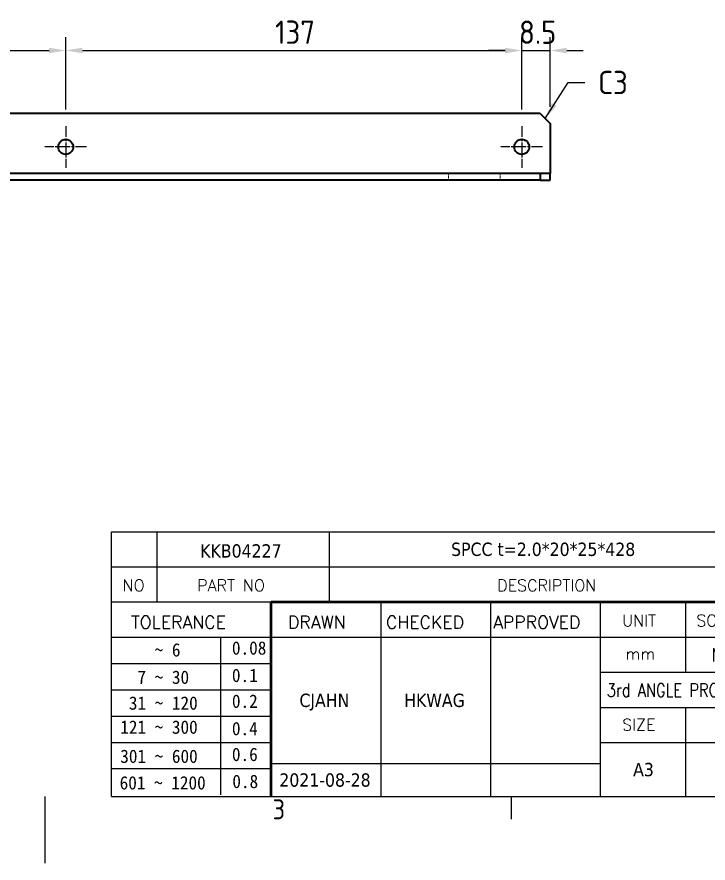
# Model space of a CAD drawing. Header units: millimetres. Extents: x 0 to 840, y 0 to 594.
# Drawn here: x 411.6 to 619.2, y 0 to 254.2 of the extents above; entities that cross this region are included whole.
import ezdxf
from ezdxf.enums import TextEntityAlignment as Align

# ---------------------------------------------------------------- set-up
doc = ezdxf.new("R2010")
doc.units = ezdxf.units.MM
doc.header["$LTSCALE"] = 2
doc.linetypes.add('CHAIN', pattern=[0.35429999999999995, 0.2362, -0.0295, 0.0591, -0.0295])
doc.linetypes.add('DASHED', pattern=[0.2067, 0.1654, -0.0413])
doc.layers.get('0').update_dxf_attribs({"color": 3, "lineweight": 25})
for name, color, linetype, lineweight in [('가려진 것(ISO)', 2, 'DASHED', 18), ('가시적인 것(ISO)', 3, 'Continuous', 40), ('경계(ISO)', 7, 'Continuous', 25), ('기호(ISO)', 5, 'Continuous', 25), ('제목(ISO)', 5, 'Continuous', 50), ('중심 표식(ISO)', 1, 'Continuous', 25), ('치수(ISO)', 2, 'Continuous', 25), ('해치(ISO)', 7, 'Continuous', 18)]:
    doc.layers.add(name, color=color, linetype=linetype, lineweight=lineweight)
doc.styles.add('HAN_291', font='')
doc.styles.add('HAN_370', font='', dxfattribs={"width": 2})
doc.styles.add('RC_284', font='ROMANC.shx')
doc.styles.add('RC_287', font='ROMANC.shx')
doc.styles.add('RC_292', font='ROMANC.shx')
doc.styles.add('ROMANT_294', font='romant.shx')
doc.styles.add('문자 텍스트_PSTEK_POSCO', font='isocp.shx')
doc.styles.add('치수 텍스트_PSTEK_POSCO', font='isocp.shx')
doc.styles.add('텍스트 스타일198', font='tahoma.ttf')
doc.styles.add('텍스트 스타일333', font='ROMANC.shx', dxfattribs={"width": 0.800000011920929})
doc.styles.get('HAN_291').set_extended_font_data('GulimChe')
doc.styles.get('HAN_370').set_extended_font_data('GulimChe')
doc.dimstyles.new('치수_PSTEK_POSCO', dxfattribs={"dimscale": 2, "dimtxt": 3.5, "dimasz": 2.5, "dimexe": 2, "dimexo": 2.5, "dimgap": 1, "dimtad": 1, "dimrnd": 1e-08, "dimdsep": 46, "dimtxsty": '치수 텍스트_PSTEK_POSCO', "dimcen": 0.09, "dimdle": 10, "dimclrd": 7, "dimclre": 7, "dimclrt": 2, "dimadec": 1, "dimazin": 2, "dimtfac": 1, "dimtmove": 0, "dimatfit": 3, "dimfxl": 0, "dimtolj": 1, "dimlwd": -1, "dimlwe": -1, "dimarcsym": 0})
doc.dimstyles.new('치수_PSTEK_POSCO$7', dxfattribs={"dimscale": 2, "dimtxt": 3.5, "dimasz": 2.5, "dimexe": 2, "dimexo": 2.5, "dimgap": 1, "dimtad": 1, "dimrnd": 1e-08, "dimdsep": 46, "dimtxsty": '치수 텍스트_PSTEK_POSCO', "dimcen": 0.09, "dimdle": 10, "dimclrd": 7, "dimclre": 7, "dimclrt": 2, "dimadec": 1, "dimazin": 2, "dimtfac": 1, "dimtmove": 0, "dimatfit": 3, "dimfxl": 0, "dimtolj": 1, "dimlwd": -1, "dimlwe": -1, "dimarcsym": 0})

# ---------------------------------------------------------------- blocks, each defined once
blk = doc.blocks.new('경계 Default Border')
at = {"layer": '경계(ISO)'}
blk.add_line((280, 10), (280, 6.599999666213989), dxfattribs=at)
at = {"layer": '경계(ISO)', "flags": 128}
blk.add_lwpolyline([(210, 0), (210, 10)], dxfattribs=at)
at = {"layer": '경계(ISO)', "color": 2, "insert": (244.1685395229535, 6.57139439638704), "char_height": 3.00000011920929, "attachment_point": 7, "style": '문자 텍스트_PSTEK_POSCO'}
blk.add_mtext('3', dxfattribs=at)
blk = doc.blocks.new('제목 블록 PSTEK')
for color, points in [(252, [(317.2195697678507, 17.0593801673321), (322.0326348870767, 21.62682475217465), (322.2781991042243, 21.94392121864296), (317.0471853425802, 16.97985676345368), (318.7512090904202, 16.1899260703855), (316.0018030350395, 12.71868385740789), (316.3356552234328, 13.00206718743325), (318.9235935156908, 16.2694494742633)]), (5, [(321.6183518841322, 17.4193704504104), (319.5281351041078, 18.24969419629727), (322.4505835294948, 22.02344462252142), (317.2195697678507, 17.0593801673321), (318.9235935156908, 16.2694494742633), (316.1741874603099, 12.79820726128571)]), (1, [(324.4839107253602, 19.60711530335299), (325.2419748254881, 19.60711530335299), (325.2419748254881, 20.25857663940324), (321.2266040451076, 20.25857663940324), (321.2266040451076, 19.60711530335299), (321.9846681452406, 19.60711530335299), (321.9846681452406, 15.3430047401139), (324.4839107253602, 15.3430047401139)]), (252, [(321.9846681452406, 19.60711530335299), (321.4042753185749, 19.60711530335299), (321.4042753185749, 19.45905590879572), (321.9846681452406, 19.45905590879572)]), (252, [(324.6615819988275, 19.45905590879572), (325.4196460989604, 19.45905590879572), (325.4196460989604, 20.11051724484596), (325.2419748254881, 20.11051724484596), (325.2419748254881, 19.60711530335299), (324.4839107253602, 19.60711530335299), (324.4839107253602, 15.3430047401139), (322.1623394187076, 15.3430047401139), (322.1623394187076, 15.19494534555726), (324.6615819988275, 15.19494534555726)]), (1, [(329.2277337269622, 20.25857663940324), (325.65654113025, 20.25857663940324), (325.65654113025, 15.3430047401139), (329.3580259941756, 15.3430047401139), (329.3580259941756, 15.9944660761648), (328.1137701654877, 15.9944660761648), (328.1137701654877, 17.56360607323003), (329.2277337269622, 17.56360607323003), (329.2277337269622, 18.25543873810179), (328.1137701654877, 18.25543873810179), (328.1137701654877, 19.60711530335299), (329.2277337269622, 19.60711530335299)]), (252, [(328.2914414389548, 19.45905590879572), (329.4054050004294, 19.45905590879572), (329.4054050004294, 20.11051724484596), (329.2277337269622, 20.11051724484596), (329.2277337269622, 19.60711530335299), (328.1137701654877, 19.60711530335299), (328.1137701654877, 18.25543873810179), (328.2914414389548, 18.25543873810179)]), (1, [(332.3312149849806, 20.25857663940324), (329.8592894925411, 20.25857663940324), (329.8592894925411, 15.3430047401139), (332.3312149849806, 15.3430047401139), (332.3312149849806, 17.4318630164523), (333.0701931098801, 15.3430047401139), (335.4855464857051, 15.3430047401139), (334.2514536401189, 19.30614745124769), (335.4379594596742, 20.25857663940324), (334.3071782107978, 20.25857663940324), (332.3312149849806, 18.99741471888304)]), (252, [(332.5088862584528, 20.1105172448466), (332.3312149849806, 20.1105172448466), (332.3312149849806, 18.99741471888368), (332.5088862584528, 19.11081371413894)]), (252, [(335.6156307331414, 20.11051724484596), (335.2535118015555, 20.11051724484596), (334.2514536401189, 19.30614745124769), (335.4855464857051, 15.3430047401139), (333.1954852176545, 15.3430047401139), (333.2478643833523, 15.19494534555726), (335.6632177591723, 15.19494534555726), (334.4291249135862, 19.15808805669106)]), (252, [(328.2914414389548, 17.41554667867274), (329.4054050004294, 17.41554667867274), (329.4054050004294, 18.10737934354514), (329.2277337269622, 18.10737934354514), (329.2277337269622, 17.56360607323003), (328.1137701654877, 17.56360607323003), (328.1137701654877, 15.9944660761648), (328.2914414389548, 15.9944660761648)]), (252, [(332.5088862584528, 16.92964231796647), (332.3312149849806, 17.43186301645164), (332.3312149849806, 15.3430047401139), (330.0369607660135, 15.3430047401139), (330.0369607660135, 15.19494534555726), (332.5088862584528, 15.19494534555726)]), (252, [(329.5356972676428, 15.8464066816075), (329.3580259941756, 15.8464066816075), (329.3580259941756, 15.3430047401139), (325.8342124037171, 15.3430047401139), (325.8342124037171, 15.19494534555726), (329.5356972676428, 15.19494534555726)])]:
    blk.add_hatch(color=color).paths.add_polyline_path(points)
h = blk.add_hatch(color=1)
edge = h.paths.add_edge_path(flags=0)
edge.add_line((314.2242174273352, 19.60711530335299), (314.2242174273352, 17.00126995915134))
edge.add_line((314.2242174273352, 17.00126995915134), (314.3485873187598, 17.00126995915134))
edge.add_arc((314.3485873187598, 17.6527312952023), 0.6514613360509371, 270, 360)
edge.add_line((315.0000486548106, 17.6527312952023), (315.0000486548106, 18.95565396730211))
edge.add_arc((314.3485873187598, 18.95565396730212), 0.6514613360508712, 0, 90)
edge.add_line((314.3485873187598, 19.60711530335299), (314.2242174273352, 19.60711530335299))
edge = h.paths.add_edge_path()
edge.add_arc((314.9847713324306, 18.28938669179658), 1.969189947606664, 269.9999999999959, 450)
edge.add_line((314.9847713324306, 20.25857663940318), (311.7664314776902, 20.25857663940324))
edge.add_line((311.7664314776902, 20.25857663940324), (311.7664314776902, 15.3430047401139))
edge.add_line((311.7664314776902, 15.3430047401139), (314.2242174273352, 15.3430047401139))
edge.add_line((314.2242174273352, 15.3430047401139), (314.2242174273352, 16.32019674418991))
edge.add_line((314.2242174273352, 16.32019674418991), (314.9847713324307, 16.32019674418991))
h = blk.add_hatch(color=252)
edge = h.paths.add_edge_path()
edge.add_arc((314.9847713324309, 18.28938669179657), 1.969189947606666, 270, 406.8278729790604)
edge.add_arc((315.1624426058984, 18.1413272972396), 1.969189947606962, -90, 53.560984836317004, ccw=False)
edge.add_line((315.1624426058984, 16.17213734963263), (314.4018887008024, 16.17213734963263))
edge.add_line((314.4018887008024, 16.17213734963263), (314.4018887008024, 15.19494534555726))
edge.add_line((314.4018887008024, 15.19494534555726), (311.9441027511573, 15.19494534555726))
edge.add_line((311.9441027511573, 15.19494534555726), (311.9441027511573, 15.3430047401139))
edge.add_line((311.9441027511573, 15.3430047401139), (314.2242174273352, 15.3430047401139))
edge.add_line((314.2242174273352, 15.3430047401139), (314.2242174273352, 16.32019674418991))
edge.add_line((314.2242174273352, 16.32019674418991), (314.9847713324309, 16.32019674418991))
h = blk.add_hatch(color=252)
edge = h.paths.add_edge_path()
edge.add_line((314.4018887008024, 19.45905590879572), (314.5262585922315, 19.45905590879572))
edge.add_arc((314.5262585922314, 18.80759457274939), 0.6514613360463194, 60.4189348879147, 90.00000000000318, ccw=False)
edge.add_arc((314.3485873187602, 18.95565396730057), 0.6514613360524251, 39.96992292766206, 90.00000000009999)
edge.add_line((314.3485873187591, 19.60711530335307), (314.2242174273352, 19.60711530335298))
edge.add_line((314.2242174273352, 19.60711530335299), (314.2242174273352, 17.00126995915134))
edge.add_line((314.2242174273352, 17.00126995915134), (314.3485873187591, 17.00126995915134))
edge.add_arc((314.3485873187568, 17.652731295233), 0.6514613360816299, 270.0000000002, 274.6930825552478)
edge.add_line((314.4018887008024, 17.0034541317032), (314.4018887008024, 19.45905590879572))
at = {"layer": '해치(ISO)'}
h = blk.add_hatch(color=140, dxfattribs=at)
edge = h.paths.add_edge_path()
edge.add_ellipse((330.3660919371412, 20.15576403068321), major_axis=(9.100907360794343, 0), ratio=0.4069904968023172, start_angle=301.3098473703837, end_angle=507.7436900681698)
edge.add_ellipse((331.5340919371412, 20.4634168429492), major_axis=(-9.82350664112931, 0), ratio=0.3942600559756514, start_angle=111.51207141178469, end_angle=334.47025347086895, ccw=False)
edge.add_line((335.1363447531188, 16.8601935978785), (335.0955236905705, 16.99119398620872))
at = {"color": 180}
for p, q in [((182.475792979055, 11.79100474011392), (182.4757929790549, 51.56524660363496)), ((182.4757929790549, 51.56524660363496), (372.4757929537551, 51.56524660363496)), ((189.2651435055721, 51.56524660363496), (189.2651435055722, 41.00524660363494)), ((215.2152739891528, 41.00524660363494), (215.2152739891528, 51.56524660363496)), ((280.8758854511282, 51.56524660363496), (280.8758854511282, 41.00524660363494)), ((310.0881549537552, 51.56524660363496), (310.0881549537553, 41.00524660363494)), ((316.9044520275131, 51.56524660363496), (316.9044520275127, 41.00524660363494)), ((338.4566026226726, 51.56524660363496), (338.4566026226727, 41.00524660363494)), ((372.4757929537551, 51.56524660363496), (372.4757929537551, 11.79100474011389)), ((182.475792979055, 46.2852466036349), (372.4757929537551, 46.28524660363492)), ((182.475792979055, 41.00524660363493), (206.451475290024, 41.00524660363493)), ((222.9401812389276, 11.79100474011392), (222.9401812389276, 41.00524660363494)), ((239.4288871878316, 11.79100474011392), (239.4288871878316, 41.00524660363494)), ((255.9175931367356, 11.79100474011392), (255.9175931367356, 41.00524660363494)), ((268.6918866058747, 41.00524660363494), (268.6918866058747, 30.44524660363498)), ((280.8758854511282, 41.00524660363494), (280.8758854511282, 25.16524660363502)), ((310.088154953755, 41.00524660363494), (310.088154953755, 11.79100474011392)), ((182.475792979055, 35.72524660363497), (206.451475290024, 35.72524660363497)), ((198.8621818849491, 12.02524660363491), (198.8621818849491, 35.72524660363497)), ((206.451475290024, 35.72524660363497), (372.4757929537551, 35.72524660363497)), ((182.475792979055, 31.77524660363492), (206.451475290024, 31.77524660363492)), ((255.917593136736, 30.44524660363498), (372.4757929537552, 30.44524660363501)), ((182.475792979055, 27.82524660363487), (206.451475290024, 27.82524660363487)), ((255.9175931367359, 25.16524660363502), (372.4757929537552, 25.165246603635)), ((268.6918866058744, 25.16524660363502), (268.6918866058744, 11.79100474011392)), ((182.475792979055, 23.87524660363505), (206.451475290024, 23.87524660363505)), ((182.475792979055, 19.92524660363478), (206.451475290024, 19.92524660363478)), ((255.9175931367359, 19.88524660363481), (310.0881549537553, 19.88524660363481)), ((206.451475290024, 16.74100474011396), (255.9175931367359, 16.74100474011396)), ((182.475792979055, 15.97524660363496), (206.451475290024, 15.97524660363496)), ((182.475792979055, 11.79100474011392), (372.4757929537551, 11.79100474011389))]:
    blk.add_line(p, q, dxfattribs=at)
at = {"color": 7, "lineweight": 50}
for p, q in [((206.4514752900237, 11.79100474011392), (206.4514752900237, 41.00524660363494)), ((206.451475290024, 41.00524660363494), (372.4757929537551, 41.00524660363496))]:
    blk.add_line(p, q, dxfattribs=at)
at = {"color": 7}
for p, q in [((322.2781991042243, 21.94392121864296), (317.0471853425802, 16.97985676345368)), ((322.4505835294948, 22.02344462252142), (317.2195697678507, 17.0593801673321)), ((317.2195697678507, 17.0593801673321), (322.0326348870767, 21.62682475217465)), ((319.5281351041078, 18.24969419629727), (322.4505835294948, 22.02344462252142)), ((322.0326348870767, 21.62682475217465), (322.2781991042243, 21.94392121864296)), ((311.7664314776902, 20.25900474011391), (311.7664314776902, 15.34300474011391)), ((314.9847713324309, 20.25857663940324), (311.7664314776902, 20.25857663940324)), ((314.9847713324309, 20.25857663940324), (311.7664314776902, 20.25857663940324)), ((311.7664314776902, 20.25857663940324), (311.7664314776902, 15.3430047401139)), ((314.2242174273352, 17.00126995915134), (314.2242174273352, 19.60711530335299)), ((314.2242174273352, 19.60711530335299), (314.3485873187591, 19.60711530335299)), ((314.3485873187591, 19.60711530335299), (314.2242174273352, 19.60711530335299)), ((314.2242174273352, 19.60711530335299), (314.2242174273352, 17.00126995915134)), ((314.2242174273352, 17.00126995915134), (314.2242174273352, 19.60711530335299)), ((314.2242174273352, 19.60711530335299), (314.3485873187591, 19.60711530335299)), ((314.4018887008024, 19.45905590879572), (314.5262585922314, 19.45905590879572)), ((314.4018887008024, 17.0034541317032), (314.4018887008024, 19.45905590879572)), ((325.2419748254881, 20.25857663940324), (321.2266040451076, 20.25857663940324)), ((321.2266040451076, 20.25857663940324), (321.2266040451076, 19.60711530335299)), ((325.2419748254881, 20.25857663940324), (321.2266040451076, 20.25857663940324)), ((321.2266040451076, 20.25857663940324), (321.2266040451076, 19.60711530335299)), ((321.2266040451076, 19.60711530335299), (321.9846681452406, 19.60711530335299)), ((321.2266040451076, 19.60711530335299), (321.9846681452406, 19.60711530335299)), ((321.4042753185749, 19.60711530335299), (321.4042753185749, 19.45905590879572)), ((321.9846681452406, 19.60711530335299), (321.4042753185749, 19.60711530335299)), ((321.4042753185749, 19.45905590879572), (321.9846681452406, 19.45905590879572)), ((321.9846681452406, 19.60711530335299), (321.9846681452406, 15.3430047401139)), ((321.9846681452406, 19.45905590879572), (321.9846681452406, 19.60711530335299)), ((321.9846681452406, 19.60711530335299), (321.9846681452406, 15.3430047401139)), ((324.4839107253602, 19.60711530335299), (325.2419748254881, 19.60711530335299)), ((324.4839107253602, 15.3430047401139), (324.4839107253602, 19.60711530335299)), ((325.2419748254881, 19.60711530335299), (324.4839107253602, 19.60711530335299)), ((324.4839107253602, 19.60711530335299), (324.4839107253602, 15.3430047401139)), ((324.4839107253602, 19.60711530335299), (325.2419748254881, 19.60711530335299)), ((324.4839107253602, 15.3430047401139), (324.4839107253602, 19.60711530335299)), ((324.6615819988275, 19.45905590879572), (325.4196460989604, 19.45905590879572)), ((324.6615819988275, 15.19494534555726), (324.6615819988275, 19.45905590879572)), ((325.2419748254881, 19.60711530335299), (325.2419748254881, 20.25857663940324)), ((325.2419748254881, 19.60711530335299), (325.2419748254881, 20.25857663940324)), ((325.4196460989604, 20.11051724484596), (325.2419748254881, 20.11051724484596)), ((325.2419748254881, 20.11051724484596), (325.2419748254881, 19.60711530335299)), ((325.4196460989604, 19.45905590879572), (325.4196460989604, 20.11051724484596)), ((329.2277337269622, 20.25857663940324), (325.65654113025, 20.25857663940324)), ((325.65654113025, 20.25857663940324), (325.65654113025, 15.3430047401139)), ((325.65654113025, 20.25857663940324), (325.65654113025, 15.3430047401139)), ((329.2277337269622, 20.25857663940324), (325.65654113025, 20.25857663940324)), ((328.1137701654877, 18.25543873810179), (328.1137701654877, 19.60711530335299)), ((328.1137701654877, 19.60711530335299), (329.2277337269622, 19.60711530335299)), ((329.2277337269622, 19.60711530335299), (328.1137701654877, 19.60711530335299)), ((328.1137701654877, 19.60711530335299), (328.1137701654877, 18.25543873810179)), ((328.1137701654877, 18.25543873810179), (328.1137701654877, 19.60711530335299)), ((328.1137701654877, 19.60711530335299), (329.2277337269622, 19.60711530335299)), ((328.2914414389548, 18.25543873810179), (328.2914414389548, 19.45905590879572)), ((328.2914414389548, 19.45905590879572), (329.4054050004294, 19.45905590879572)), ((329.2277337269622, 19.60711530335299), (329.2277337269622, 20.25857663940324)), ((329.2277337269622, 19.60711530335299), (329.2277337269622, 20.25857663940324)), ((329.4054050004294, 20.11051724484596), (329.2277337269622, 20.11051724484596)), ((329.2277337269622, 20.11051724484596), (329.2277337269622, 19.60711530335299)), ((329.4054050004294, 19.45905590879572), (329.4054050004294, 20.11051724484596)), ((332.3312149849806, 20.25857663940324), (329.8592894925411, 20.25857663940324)), ((329.8592894925411, 20.25857663940324), (329.8592894925411, 15.3430047401139)), ((329.8592894925411, 20.25857663940324), (329.8592894925411, 15.3430047401139)), ((332.3312149849806, 20.25857663940324), (329.8592894925411, 20.25857663940324)), ((334.3071782107978, 20.25857663940324), (332.3312149849806, 18.99741471888304)), ((332.3312149849806, 18.99741471888304), (332.3312149849806, 20.25857663940324)), ((334.3071782107978, 20.25857663940324), (332.3312149849806, 18.99741471888304)), ((332.3312149849806, 18.99741471888304), (332.3312149849806, 20.25857663940324)), ((332.5088862584528, 20.1105172448466), (332.3312149849806, 20.1105172448466)), ((332.3312149849806, 20.1105172448466), (332.3312149849806, 18.99741471888368)), ((332.3312149849806, 18.99741471888368), (332.5088862584528, 19.11081371413894)), ((332.5088862584528, 19.11081371413894), (332.5088862584528, 20.1105172448466)), ((334.2514536401189, 19.30614745124769), (335.4379594596742, 20.25857663940324)), ((334.2514536401189, 19.30614745124769), (335.4379594596742, 20.25857663940324)), ((335.2535118015555, 20.11051724484596), (334.2514536401189, 19.30614745124769)), ((335.4855464857051, 15.3430047401139), (334.2514536401189, 19.30614745124769)), ((334.2514536401189, 19.30614745124769), (335.4855464857051, 15.3430047401139)), ((335.4855464857051, 15.3430047401139), (334.2514536401189, 19.30614745124769)), ((335.4379594596742, 20.25857663940324), (334.3071782107978, 20.25857663940324)), ((335.4379594596742, 20.25857663940324), (334.3071782107978, 20.25857663940324)), ((334.4291249135862, 19.15808805669104), (335.6156307331414, 20.11051724484596)), ((335.6632177591723, 15.19494534555726), (334.4291249135862, 19.15808805669104)), ((335.6156307331414, 20.11051724484596), (335.2535118015555, 20.11051724484596)), ((315.0000486548106, 18.95565396730275), (315.0000486548106, 17.65273129520161)), ((315.0000486548106, 18.95565396730275), (315.0000486548106, 17.65273129520161)), ((321.6183518841322, 17.4193704504104), (319.5281351041078, 18.24969419629727)), ((329.2277337269622, 18.25543873810179), (328.1137701654877, 18.25543873810179)), ((328.1137701654877, 18.25543873810179), (328.2914414389548, 18.25543873810179)), ((329.2277337269622, 18.25543873810179), (328.1137701654877, 18.25543873810179)), ((329.2277337269622, 17.56360607323003), (329.2277337269622, 18.25543873810179)), ((329.2277337269622, 17.56360607323003), (329.2277337269622, 18.25543873810179)), ((329.4054050004294, 18.10737934354514), (329.2277337269622, 18.10737934354514)), ((329.2277337269622, 18.10737934354514), (329.2277337269622, 17.56360607323003)), ((329.4054050004294, 17.41554667867274), (329.4054050004294, 18.10737934354514)), ((314.3485873187591, 17.00126995915134), (314.2242174273352, 17.00126995915134)), ((314.2242174273352, 17.00126995915134), (314.3485873187591, 17.00126995915134)), ((314.3485873187591, 17.00126995915134), (314.2242174273352, 17.00126995915134)), ((316.1741874603099, 12.79820726128571), (321.6183518841322, 17.4193704504104)), ((317.0471853425802, 16.97985676345368), (318.7512090904202, 16.1899260703855)), ((318.9235935156908, 16.2694494742633), (317.2195697678507, 17.0593801673321)), ((317.2195697678507, 17.0593801673321), (318.9235935156908, 16.2694494742633)), ((328.1137701654877, 17.56360607323003), (329.2277337269622, 17.56360607323003)), ((328.1137701654877, 15.9944660761648), (328.1137701654877, 17.56360607323003)), ((329.2277337269622, 17.56360607323003), (328.1137701654877, 17.56360607323003)), ((328.1137701654877, 17.56360607323003), (328.1137701654877, 15.9944660761648)), ((328.1137701654877, 17.56360607323003), (329.2277337269622, 17.56360607323003)), ((328.1137701654877, 15.9944660761648), (328.1137701654877, 17.56360607323003)), ((328.2914414389548, 15.9944660761648), (328.2914414389548, 17.41554667867274)), ((328.2914414389548, 17.41554667867274), (329.4054050004294, 17.41554667867274)), ((332.3312149849806, 17.4318630164523), (333.0701931098801, 15.3430047401139)), ((332.3312149849806, 15.3430047401139), (332.3312149849806, 17.4318630164523)), ((332.5088862584528, 16.92964231796647), (332.3312149849806, 17.43186301645164)), ((332.3312149849806, 17.43186301645164), (332.3312149849806, 15.3430047401139)), ((332.3312149849806, 17.4318630164523), (333.0701931098801, 15.3430047401139)), ((332.3312149849806, 15.3430047401139), (332.3312149849806, 17.4318630164523)), ((332.5088862584528, 15.19494534555726), (332.5088862584528, 16.92964231796647)), ((345.0447381189468, 17.50375595811051), (344.9867755289346, 17.689895936919)), ((311.7664314776902, 15.3430047401139), (314.2242174273352, 15.3430047401139)), ((311.7664314776902, 15.3430047401139), (314.2242174273352, 15.3430047401139)), ((314.2242174273352, 15.3430047401139), (311.9441027511573, 15.3430047401139)), ((311.9441027511573, 15.3430047401139), (311.9441027511573, 15.19494534555726)), ((314.2242174273352, 16.32019674418991), (314.9847713324309, 16.32019674418991)), ((314.2242174273352, 15.3430047401139), (314.2242174273352, 16.32019674418991)), ((314.9847713324309, 16.32019674418991), (314.2242174273352, 16.32019674418991)), ((314.2242174273352, 16.32019674418991), (314.2242174273352, 15.3430047401139)), ((314.2242174273352, 16.32019674418991), (314.9847713324309, 16.32019674418991)), ((314.2242174273352, 15.3430047401139), (314.2242174273352, 16.32019674418991)), ((314.4018887008024, 16.17213734963263), (315.162442605898, 16.17213734963263)), ((314.4018887008024, 15.19494534555726), (314.4018887008024, 16.17213734963263)), ((318.7512090904202, 16.1899260703855), (316.0018030350395, 12.71868385740789)), ((318.9235935156908, 16.2694494742633), (316.1741874603099, 12.79820726128571)), ((316.3356552234328, 13.00206718743325), (318.9235935156908, 16.2694494742633)), ((321.9846681452406, 15.3430047401139), (324.4839107253602, 15.3430047401139)), ((321.9846681452406, 15.3430047401139), (324.4839107253602, 15.3430047401139)), ((324.4839107253602, 15.3430047401139), (322.1623394187076, 15.3430047401139)), ((322.1623394187076, 15.3430047401139), (322.1623394187076, 15.19494534555726)), ((325.65654113025, 15.3430047401139), (329.3580259941756, 15.3430047401139)), ((325.65654113025, 15.3430047401139), (329.3580259941756, 15.3430047401139)), ((329.3580259941756, 15.3430047401139), (325.8342124037171, 15.3430047401139)), ((325.8342124037171, 15.3430047401139), (325.8342124037171, 15.19494534555726)), ((329.3580259941756, 15.9944660761648), (328.1137701654877, 15.9944660761648)), ((328.1137701654877, 15.9944660761648), (328.2914414389548, 15.9944660761648)), ((329.3580259941756, 15.9944660761648), (328.1137701654877, 15.9944660761648)), ((329.3580259941756, 15.3430047401139), (329.3580259941756, 15.9944660761648)), ((329.3580259941756, 15.3430047401139), (329.3580259941756, 15.9944660761648)), ((329.5356972676428, 15.8464066816075), (329.3580259941756, 15.8464066816075)), ((329.3580259941756, 15.8464066816075), (329.3580259941756, 15.3430047401139)), ((329.5356972676428, 15.19494534555726), (329.5356972676428, 15.8464066816075)), ((329.8592894925411, 15.3430047401139), (332.3312149849806, 15.3430047401139)), ((329.8592894925411, 15.3430047401139), (332.3312149849806, 15.3430047401139)), ((332.3312149849806, 15.3430047401139), (330.0369607660135, 15.3430047401139)), ((330.0369607660135, 15.3430047401139), (330.0369607660135, 15.19494534555726)), ((333.0701931098801, 15.3430047401139), (335.4855464857051, 15.3430047401139)), ((333.0701931098801, 15.3430047401139), (335.4855464857051, 15.3430047401139)), ((335.4855464857051, 15.3430047401139), (333.1954852176545, 15.3430047401139)), ((333.1954852176545, 15.3430047401139), (333.2478643833523, 15.19494534555726)), ((311.9441027511573, 15.19494534555726), (314.4018887008024, 15.19494534555726)), ((322.1623394187076, 15.19494534555726), (324.6615819988275, 15.19494534555726)), ((325.8342124037171, 15.19494534555726), (329.5356972676428, 15.19494534555726)), ((330.0369607660135, 15.19494534555726), (332.5088862584528, 15.19494534555726)), ((333.2478643833523, 15.19494534555726), (335.6632177591723, 15.19494534555726)), ((316.0018030350395, 12.71868385740789), (316.3356552234328, 13.00206718743325))]:
    blk.add_line(p, q, dxfattribs=at)
at = {"color": 5}
for p, q in [((322.4505835294948, 22.02344462252142), (317.2195697678507, 17.0593801673321)), ((319.5281351041078, 18.24969419629727), (322.4505835294948, 22.02344462252142)), ((321.6183518841322, 17.4193704504104), (319.5281351041078, 18.24969419629727)), ((316.1741874603099, 12.79820726128571), (321.6183518841322, 17.4193704504104)), ((317.2195697678507, 17.0593801673321), (318.9235935156908, 16.2694494742633)), ((318.9235935156908, 16.2694494742633), (316.1741874603099, 12.79820726128571))]:
    blk.add_line(p, q, dxfattribs=at)
at = {"color": 1}
for p, q in [((314.9847713324309, 20.25857663940324), (311.7664314776902, 20.25857663940324)), ((311.7664314776902, 20.25857663940324), (311.7664314776902, 15.3430047401139)), ((314.2242174273352, 17.00126995915134), (314.2242174273352, 19.60711530335299)), ((314.2242174273352, 19.60711530335299), (314.3485873187591, 19.60711530335299)), ((325.2419748254881, 20.25857663940324), (321.2266040451076, 20.25857663940324)), ((321.2266040451076, 20.25857663940324), (321.2266040451076, 19.60711530335299)), ((321.2266040451076, 19.60711530335299), (321.9846681452406, 19.60711530335299)), ((321.9846681452406, 19.60711530335299), (321.9846681452406, 15.3430047401139)), ((324.4839107253602, 19.60711530335299), (325.2419748254881, 19.60711530335299)), ((324.4839107253602, 15.3430047401139), (324.4839107253602, 19.60711530335299)), ((325.2419748254881, 19.60711530335299), (325.2419748254881, 20.25857663940324)), ((329.2277337269622, 20.25857663940324), (325.65654113025, 20.25857663940324)), ((325.65654113025, 20.25857663940324), (325.65654113025, 15.3430047401139)), ((328.1137701654877, 18.25543873810179), (328.1137701654877, 19.60711530335299)), ((328.1137701654877, 19.60711530335299), (329.2277337269622, 19.60711530335299)), ((329.2277337269622, 19.60711530335299), (329.2277337269622, 20.25857663940324)), ((332.3312149849806, 20.25857663940324), (329.8592894925411, 20.25857663940324)), ((329.8592894925411, 20.25857663940324), (329.8592894925411, 15.3430047401139)), ((334.3071782107978, 20.25857663940324), (332.3312149849806, 18.99741471888304)), ((332.3312149849806, 18.99741471888304), (332.3312149849806, 20.25857663940324)), ((334.2514536401189, 19.30614745124769), (335.4379594596742, 20.25857663940324)), ((335.4855464857051, 15.3430047401139), (334.2514536401189, 19.30614745124769)), ((335.4379594596742, 20.25857663940324), (334.3071782107978, 20.25857663940324)), ((315.0000486548106, 18.95565396730275), (315.0000486548106, 17.65273129520161)), ((329.2277337269622, 18.25543873810179), (328.1137701654877, 18.25543873810179)), ((329.2277337269622, 17.56360607323003), (329.2277337269622, 18.25543873810179)), ((314.3485873187591, 17.00126995915134), (314.2242174273352, 17.00126995915134)), ((328.1137701654877, 17.56360607323003), (329.2277337269622, 17.56360607323003)), ((328.1137701654877, 15.9944660761648), (328.1137701654877, 17.56360607323003)), ((332.3312149849806, 17.4318630164523), (333.0701931098801, 15.3430047401139)), ((332.3312149849806, 15.3430047401139), (332.3312149849806, 17.4318630164523)), ((311.7664314776902, 15.3430047401139), (314.2242174273352, 15.3430047401139)), ((314.2242174273352, 16.32019674418991), (314.9847713324309, 16.32019674418991)), ((314.2242174273352, 15.3430047401139), (314.2242174273352, 16.32019674418991)), ((321.9846681452406, 15.3430047401139), (324.4839107253602, 15.3430047401139)), ((325.65654113025, 15.3430047401139), (329.3580259941756, 15.3430047401139)), ((329.3580259941756, 15.9944660761648), (328.1137701654877, 15.9944660761648)), ((329.3580259941756, 15.3430047401139), (329.3580259941756, 15.9944660761648)), ((329.8592894925411, 15.3430047401139), (332.3312149849806, 15.3430047401139)), ((333.0701931098801, 15.3430047401139), (335.4855464857051, 15.3430047401139))]:
    blk.add_line(p, q, dxfattribs=at)
at = {"color": 7}
for centre, radius, start, end in [((314.3485873187598, 18.95565396730211), 0.6514613360508712, 0, 90), ((314.3485873187602, 18.95565396730057), 0.6514613360524251, 39.96992292766117, 90), ((314.3485873187598, 18.95565396730212), 0.6514613360508712, 0, 90), ((314.5262585922314, 18.80759457274939), 0.6514613360463193, 60.41893488791137, 90), ((314.9847713324309, 18.28938669179658), 1.969189947606665, 270, 90), ((314.9847713324309, 18.28938669179658), 1.969189947606665, 270, 90), ((314.9847713324307, 18.2893866917965), 1.969189947606594, 270, 46.82787297909833), ((315.1624426058984, 18.1413272972396), 1.969189947606961, 270, 53.56098483636067), ((314.3485873187597, 17.65273129520228), 0.6514613360509381, 270, 0), ((314.3485873187598, 17.6527312952023), 0.6514613360509381, 270, 0), ((314.3485873187568, 17.652731295233), 0.6514613360816299, 270, 274.6930825552478)]:
    blk.add_arc(centre, radius, start, end, dxfattribs=at)
at = {"color": 1}
for centre, radius, start, end in [((314.3485873187598, 18.95565396730211), 0.6514613360508712, 0, 90), ((314.9847713324309, 18.28938669179657), 1.969189947606665, 270, 90), ((314.3485873187598, 17.6527312952023), 0.6514613360509381, 270, 0)]:
    blk.add_arc(centre, radius, start, end, dxfattribs=at)
at = {"layer": '제목(ISO)', "lineweight": 18}
blk.add_line((182.475792979055, 35.72500474011393), (182.475792979055, 11.79100474011392), dxfattribs=at)
at = {"layer": '제목(ISO)'}
for p, q in [((322.2781991042243, 21.94392121864296), (317.0471853425802, 16.97985676345368)), ((322.4505835294948, 22.02344462252142), (317.2195697678507, 17.0593801673321)), ((317.2195697678507, 17.0593801673321), (322.0326348870767, 21.62682475217465)), ((319.5281351041078, 18.24969419629727), (322.4505835294948, 22.02344462252142)), ((322.0326348870767, 21.62682475217465), (322.2781991042243, 21.94392121864296)), ((314.9847713324306, 20.25857663940324), (311.7664314776902, 20.25857663940324)), ((311.7664314776902, 20.25857663940324), (311.7664314776902, 15.3430047401139)), ((314.2242174273352, 17.00126995915134), (314.2242174273352, 19.60711530335299)), ((314.2242174273352, 19.60711530335299), (314.3485873187598, 19.60711530335299)), ((314.3485873187591, 19.60711530335299), (314.2242174273352, 19.60711530335299)), ((314.2242174273352, 19.60711530335299), (314.2242174273352, 17.00126995915134)), ((314.4018887008024, 19.45905590879572), (314.5262585922314, 19.45905590879572)), ((314.4018887008024, 17.0034541317032), (314.4018887008024, 19.45905590879572)), ((325.2419748254881, 20.25857663940324), (321.2266040451076, 20.25857663940324)), ((321.2266040451076, 20.25857663940324), (321.2266040451076, 19.60711530335299)), ((321.2266040451076, 19.60711530335299), (321.9846681452406, 19.60711530335299)), ((321.9846681452406, 19.60711530335299), (321.4042753185749, 19.60711530335299)), ((321.4042753185749, 19.60711530335299), (321.4042753185749, 19.45905590879572)), ((321.4042753185749, 19.45905590879572), (321.9846681452406, 19.45905590879572)), ((321.9846681452406, 19.60711530335299), (321.9846681452406, 15.3430047401139)), ((321.9846681452406, 19.45905590879572), (321.9846681452406, 19.60711530335299)), ((324.4839107253602, 19.60711530335299), (325.2419748254881, 19.60711530335299)), ((324.4839107253602, 15.3430047401139), (324.4839107253602, 19.60711530335299)), ((325.2419748254881, 19.60711530335299), (324.4839107253602, 19.60711530335299)), ((324.4839107253602, 19.60711530335299), (324.4839107253602, 15.3430047401139)), ((324.6615819988275, 19.45905590879572), (325.4196460989604, 19.45905590879572)), ((324.6615819988275, 15.19494534555726), (324.6615819988275, 19.45905590879572)), ((325.2419748254881, 19.60711530335299), (325.2419748254881, 20.25857663940324)), ((325.4196460989604, 20.11051724484596), (325.2419748254881, 20.11051724484596)), ((325.2419748254881, 20.11051724484596), (325.2419748254881, 19.60711530335299)), ((325.4196460989604, 19.45905590879572), (325.4196460989604, 20.11051724484596)), ((329.2277337269622, 20.25857663940324), (325.65654113025, 20.25857663940324)), ((325.65654113025, 20.25857663940324), (325.65654113025, 15.3430047401139)), ((328.1137701654877, 18.25543873810179), (328.1137701654877, 19.60711530335299)), ((328.1137701654877, 19.60711530335299), (329.2277337269622, 19.60711530335299)), ((329.2277337269622, 19.60711530335299), (328.1137701654877, 19.60711530335299)), ((328.1137701654877, 19.60711530335299), (328.1137701654877, 18.25543873810179)), ((328.2914414389548, 19.45905590879572), (329.4054050004294, 19.45905590879572)), ((328.2914414389548, 18.25543873810179), (328.2914414389548, 19.45905590879572)), ((329.2277337269622, 19.60711530335299), (329.2277337269622, 20.25857663940324)), ((329.4054050004294, 20.11051724484596), (329.2277337269622, 20.11051724484596)), ((329.2277337269622, 20.11051724484596), (329.2277337269622, 19.60711530335299)), ((329.4054050004294, 19.45905590879572), (329.4054050004294, 20.11051724484596)), ((332.3312149849806, 20.25857663940324), (329.8592894925411, 20.25857663940324)), ((329.8592894925411, 20.25857663940324), (329.8592894925411, 15.3430047401139)), ((334.3071782107978, 20.25857663940324), (332.3312149849806, 18.99741471888304)), ((332.3312149849806, 18.99741471888304), (332.3312149849806, 20.25857663940324)), ((332.5088862584528, 20.1105172448466), (332.3312149849806, 20.1105172448466)), ((332.3312149849806, 20.1105172448466), (332.3312149849806, 18.99741471888368)), ((332.3312149849806, 18.99741471888368), (332.5088862584528, 19.11081371413894)), ((332.5088862584528, 19.11081371413894), (332.5088862584528, 20.1105172448466)), ((334.2514536401189, 19.30614745124769), (335.4379594596742, 20.25857663940324)), ((335.2535118015555, 20.11051724484596), (334.2514536401189, 19.30614745124769)), ((335.4855464857051, 15.3430047401139), (334.2514536401189, 19.30614745124769)), ((334.2514536401189, 19.30614745124769), (335.4855464857051, 15.3430047401139)), ((335.4379594596742, 20.25857663940324), (334.3071782107978, 20.25857663940324)), ((334.4291249135862, 19.15808805669106), (335.6156307331414, 20.11051724484596)), ((335.6632177591723, 15.19494534555726), (334.4291249135862, 19.15808805669106)), ((335.6156307331414, 20.11051724484596), (335.2535118015555, 20.11051724484596)), ((315.0000486548106, 18.95565396730211), (315.0000486548106, 17.6527312952023)), ((321.6183518841322, 17.4193704504104), (319.5281351041078, 18.24969419629727)), ((329.2277337269622, 18.25543873810179), (328.1137701654877, 18.25543873810179)), ((328.1137701654877, 18.25543873810179), (328.2914414389548, 18.25543873810179)), ((329.2277337269622, 17.56360607323003), (329.2277337269622, 18.25543873810179)), ((329.4054050004294, 18.10737934354514), (329.2277337269622, 18.10737934354514)), ((329.2277337269622, 18.10737934354514), (329.2277337269622, 17.56360607323003)), ((329.4054050004294, 17.41554667867274), (329.4054050004294, 18.10737934354514)), ((314.3485873187598, 17.00126995915134), (314.2242174273352, 17.00126995915134)), ((314.2242174273352, 17.00126995915134), (314.3485873187591, 17.00126995915134)), ((316.1741874603099, 12.79820726128571), (321.6183518841322, 17.4193704504104)), ((317.0471853425802, 16.97985676345368), (318.7512090904202, 16.1899260703855)), ((317.2195697678507, 17.0593801673321), (318.9235935156908, 16.2694494742633)), ((318.9235935156908, 16.2694494742633), (317.2195697678507, 17.0593801673321)), ((328.1137701654877, 15.9944660761648), (328.1137701654877, 17.56360607323003)), ((328.1137701654877, 17.56360607323003), (329.2277337269622, 17.56360607323003)), ((329.2277337269622, 17.56360607323003), (328.1137701654877, 17.56360607323003)), ((328.1137701654877, 17.56360607323003), (328.1137701654877, 15.9944660761648)), ((328.2914414389548, 17.41554667867274), (329.4054050004294, 17.41554667867274)), ((328.2914414389548, 15.9944660761648), (328.2914414389548, 17.41554667867274)), ((332.3312149849806, 15.3430047401139), (332.3312149849806, 17.4318630164523)), ((332.3312149849806, 17.4318630164523), (333.0701931098801, 15.3430047401139)), ((332.5088862584528, 16.92964231796647), (332.3312149849806, 17.43186301645164)), ((332.3312149849806, 17.43186301645164), (332.3312149849806, 15.3430047401139)), ((332.5088862584528, 15.19494534555726), (332.5088862584528, 16.92964231796647)), ((311.7664314776902, 15.3430047401139), (314.2242174273352, 15.3430047401139)), ((314.2242174273352, 15.3430047401139), (311.9441027511573, 15.3430047401139)), ((311.9441027511573, 15.3430047401139), (311.9441027511573, 15.19494534555726)), ((314.2242174273352, 15.3430047401139), (314.2242174273352, 16.32019674418991)), ((314.2242174273352, 16.32019674418991), (314.9847713324307, 16.32019674418991)), ((314.9847713324309, 16.32019674418991), (314.2242174273352, 16.32019674418991)), ((314.2242174273352, 16.32019674418991), (314.2242174273352, 15.3430047401139)), ((314.4018887008024, 15.19494534555726), (314.4018887008024, 16.17213734963263)), ((314.4018887008024, 16.17213734963263), (315.1624426058984, 16.17213734963263)), ((318.7512090904202, 16.1899260703855), (316.0018030350395, 12.71868385740789)), ((318.9235935156908, 16.2694494742633), (316.1741874603099, 12.79820726128571)), ((316.3356552234328, 13.00206718743325), (318.9235935156908, 16.2694494742633)), ((321.9846681452406, 15.3430047401139), (324.4839107253602, 15.3430047401139)), ((324.4839107253602, 15.3430047401139), (322.1623394187076, 15.3430047401139)), ((322.1623394187076, 15.3430047401139), (322.1623394187076, 15.19494534555726)), ((325.65654113025, 15.3430047401139), (329.3580259941756, 15.3430047401139)), ((329.3580259941756, 15.3430047401139), (325.8342124037171, 15.3430047401139)), ((325.8342124037171, 15.3430047401139), (325.8342124037171, 15.19494534555726)), ((329.3580259941756, 15.9944660761648), (328.1137701654877, 15.9944660761648)), ((328.1137701654877, 15.9944660761648), (328.2914414389548, 15.9944660761648)), ((329.3580259941756, 15.3430047401139), (329.3580259941756, 15.9944660761648)), ((329.5356972676428, 15.8464066816075), (329.3580259941756, 15.8464066816075)), ((329.3580259941756, 15.8464066816075), (329.3580259941756, 15.3430047401139)), ((329.5356972676428, 15.19494534555726), (329.5356972676428, 15.8464066816075)), ((329.8592894925411, 15.3430047401139), (332.3312149849806, 15.3430047401139)), ((332.3312149849806, 15.3430047401139), (330.0369607660135, 15.3430047401139)), ((330.0369607660135, 15.3430047401139), (330.0369607660135, 15.19494534555726)), ((333.0701931098801, 15.3430047401139), (335.4855464857051, 15.3430047401139)), ((335.4855464857051, 15.3430047401139), (333.1954852176545, 15.3430047401139)), ((333.1954852176545, 15.3430047401139), (333.2478643833523, 15.19494534555726)), ((311.9441027511573, 15.19494534555726), (314.4018887008024, 15.19494534555726)), ((322.1623394187076, 15.19494534555726), (324.6615819988275, 15.19494534555726)), ((325.8342124037171, 15.19494534555726), (329.5356972676428, 15.19494534555726)), ((330.0369607660135, 15.19494534555726), (332.5088862584528, 15.19494534555726)), ((333.2478643833523, 15.19494534555726), (335.6632177591723, 15.19494534555726)), ((316.0018030350395, 12.71868385740789), (316.3356552234328, 13.00206718743325))]:
    blk.add_line(p, q, dxfattribs=at)
at = {"layer": '제목(ISO)', "color": 4}
blk.add_line((335.1363447531188, 16.8601935978785), (335.0955236905705, 16.99119398620872), dxfattribs=at)
at = {"layer": '제목(ISO)'}
for centre, radius, start, end in [((314.3485873187598, 18.95565396730212), 0.6514613360508712, 0, 90), ((314.3485873187602, 18.95565396730057), 0.6514613360524251, 39.96992292766117, 90), ((314.5262585922314, 18.80759457274939), 0.6514613360463193, 60.41893488791137, 90), ((314.9847713324306, 18.28938669179658), 1.969189947606664, 46.82787297909431, 90), ((314.9847713324307, 18.2893866917965), 1.969189947606594, 270, 46.82787297909833), ((314.9847713324309, 18.28938669179657), 1.969189947606666, 270, 46.8278729790603), ((315.1624426058984, 18.1413272972396), 1.969189947606962, 270, 53.56098483631701), ((314.3485873187598, 17.6527312952023), 0.6514613360509371, 270, 0), ((314.3485873187568, 17.652731295233), 0.6514613360816299, 270, 274.6930825552478)]:
    blk.add_arc(centre, radius, start, end, dxfattribs=at)
at = {"layer": '제목(ISO)', "color": 4}
for centre, major_axis, ratio, start_param, end_param in [((331.5340919371412, 20.4634168429492), (9.82350664112931, 0), 0.3942600559756514, 5.087845455444478, 8.97919982663645), ((330.3660919371412, 20.15576403068321), (9.100907360794343, 0), 0.4069904968023172, 5.258848905294775, 8.861799147915196)]:
    blk.add_ellipse(centre, major_axis=major_axis, ratio=ratio, start_param=start_param, end_param=end_param, dxfattribs=at)
at = {"color": 2, "style": 'RC_284'}
blk.add_text('MATERIAL', height=1.742399930953979, dxfattribs=at).set_placement((295.4820202024417, 43.64524660363492), align=Align.MIDDLE_CENTER)
at = {"color": 2}
for s, height, style, p in [('COLOR/FINISH', 1.742399930953979, 'RC_284', (317.7725341324144, 42.62317362549192)), ('NO', 1.742399930953979, 'RC_284', (184.135398793432, 42.62317362549192)), ('PART NO', 1.742399930953979, 'RC_284', (195.3359407378685, 42.62317362549192)), ('DESCRIPTION', 1.742399930953979, 'RC_284', (240.4025565652523, 42.62317362549192)), ("Q'TY", 1.742399930953979, 'RC_284', (310.1440786515383, 42.62317362549192)), ('REMARK', 1.742399930953979, 'RC_284', (348.346649953877, 42.62317362549192)), ('MODEL NAME', 2.178000062704086, 'RC_292', (284.096330289083, 37.25462520371384)), (' TOLERANCE', 1.899999976158142, 'RC_287', (184.0872874387979, 37.00893196870329)), ('DRAWN', 1.899999976158142, 'RC_287', (208.9766620976279, 37.00893196870329)), ('CHECKED', 1.899999976158142, 'RC_287', (223.6856844514997, 37.00893196870329)), ('APPROVED', 1.899999976158142, 'RC_287', (239.7795453577791, 37.00893196870329)), ('UNIT', 1.742399930953979, 'RC_284', (259.1652673287452, 37.34317362549218)), ('SCALE', 1.742399930953979, 'RC_284', (270.2934779252897, 37.34317362549218)), ('    ~ 6', 2.000000029802322, 'HAN_291', (183.7721304966814, 32.8176515608431)), ('0.08', 2.000000029802322, 'HAN_291', (200.5467345600617, 33.09873600004101)), ('mm', 1.742399930953979, 'RC_284', (259.6505418159997, 32.3543089683787)), ('PART NAME', 2.178000062704086, 'RC_292', (285.1416959765849, 32.03045329421792)), ('  7 ~ 30', 2.000000029802322, 'HAN_291', (183.7721304966814, 28.70538114822415)), ('0.1', 2.000000029802322, 'HAN_291', (200.5467345600617, 28.98646558742206)), (' DWG NO.', 2.178000062704086, 'RC_292', (284.8124284083233, 26.75045329421772)), (' 31 ~ 120', 2.000000029802322, 'HAN_291', (183.7721304966814, 24.82628181916237)), ('0.2', 2.000000029802322, 'HAN_291', (200.5467345600617, 25.10736625836028)), ('121 ~ 300', 2.000000029802322, 'HAN_291', (183.7721304966814, 21.21401206133254)), ('0.4', 2.000000029802322, 'HAN_291', (200.5467345600617, 20.99509650053045)), ('SIZE', 1.742399930953979, 'RC_284', (259.1652673287452, 21.69497768947366)), ('REFERENCE', 2.178000062704086, 'RC_292', (278.2741065029841, 21.43214925458022)), ('0.6', 2.000000029802322, 'HAN_291', (200.5467345600617, 17.11599717146868)), ('301 ~ 600', 2.000000029802322, 'HAN_291', (183.7721304966814, 16.83491273227077)), ('601 ~ 1200', 2.000000029802322, 'HAN_291', (183.6802025156883, 12.84759660881125)), ('0.8', 2.000000029802322, 'HAN_291', (200.6097246063884, 13.05732192299702))]:
    blk.add_text(s, height=height, dxfattribs=dict(at, style=style)).set_placement(p)
at = {"color": 7, "style": '텍스트 스타일333', "width": 0.7999999523162842}
blk.add_text('N/S', height=2.000000029802322, dxfattribs=at).set_placement((274.7838860285014, 33.08524660363496), align=Align.MIDDLE_CENTER)
at = {"color": 2, "style": '텍스트 스타일333', "width": 0.7999999523162842}
blk.add_text('3rd ANGLE PROJ.', height=2.000000029802322, dxfattribs=at).set_placement((256.8430306642954, 26.76148381654429))
at = {"color": 7, "style": 'ROMANT_294'}
for s, p in [('POWER', (342.82727231297, 20.97115304607566)), ('SYSTEM', (342.82727231297, 17.3284636719184)), ('TECHNOLOGY', (342.82727231297, 13.57194088644453))]:
    blk.add_text(s, height=2.700000107288361, dxfattribs=at).set_placement(p)
at = {"color": 7, "insert": (320.8519732224835, 14.21236326823155), "char_height": 1.400000005960464, "attachment_point": 1, "line_spacing_factor": 0.3319999873638153, "style": 'HAN_370'}
blk.add_mtext('\\fHY견고딕|b0|i0;\\H1.4000;피에스텍', dxfattribs=at)
at = {"layer": '제목(ISO)', "color": 7, "style": '텍스트 스타일198'}
for tag, p in [('부품_번호_001', (195.7843283186424, 47.68004260673702)), ('설명_001', (233.4634564096217, 47.92245856837096)), ('재질_001', (292.2765131236743, 47.92524659519488)), ("3._Q'TY_001", (312.7051684940307, 47.92188863680521)), ('질량\\P3;_001', (350.3046145979153, 48.1643332325385)), ('제목_001', (335.5349605824892, 32.12134217035067)), ('부품_번호_001', (334.4435685718743, 26.8052465951949)), ('설계자_001', (210.6823963971569, 25.23312566343435)), ('점검자_001', (226.4283219502686, 25.23446884679021)), ('시트_크기_001', (260.807090429518, 14.83812566343425)), ('프로젝트_001', (278.5585901981346, 14.83879725511219)), ('작성_날짜_001', (207.6662781715662, 13.26600473167383))]:
    blk.add_attdef(tag, p, '', height=2.000000029802322, dxfattribs=at)
for tag, p in [('4._COLOR', (327.6805273250926, 48.92524660363493)), ('1._MODEL_NAME', (341.233897335037, 38.36524660363497)), ('엔지니어링_승인자', (247.673240162284, 26.23312567187446)), ('점검_날짜', (231.1845342133799, 14.26600474011394)), ('엔지니어링_승인_날짜', (247.6732401622839, 14.26600474011394))]:
    blk.add_attdef(tag, text='', height=2.000000029802322, dxfattribs=at).set_placement(p, align=Align.MIDDLE_CENTER)
blk = doc.blocks.new('*D25')
at = {"layer": 'Defpoints', "color": 0}
for p in [(426.2004493171614, 244.0932643950349), (289.2004493171614, 221.3982793160764), (426.2004493171614, 221.3982793160764)]:
    blk.add_point(p, dxfattribs=at)
at = {"layer": '치수(ISO)', "color": 7}
for p, q in [((289.2004493171614, 226.3982793160764), (289.2004493171614, 248.0932643950349)), ((426.2004493171614, 226.3982793160764), (426.2004493171614, 248.0932643950349)), ((294.2004493171614, 244.0932643950349), (421.2004493171614, 244.0932643950349))]:
    blk.add_line(p, q, dxfattribs=at)
for points in [[(294.2004493171614, 244.9265977283682), (294.2004493171614, 243.2599310617015), (289.2004493171614, 244.0932643950349)], [(421.2004493171614, 244.9265977283682), (421.2004493171614, 243.2599310617015), (426.2004493171614, 244.0932643950349)]]:
    blk.add_solid(points, dxfattribs=at)
at = {"layer": '치수(ISO)', "color": 2, "insert": (352.1004493171614, 249.5932643950349), "char_height": 7, "attachment_point": 4, "style": '치수 텍스트_PSTEK_POSCO'}
blk.add_mtext('\\A1;137', dxfattribs=at)
blk = doc.blocks.new('*D26')
at = {"layer": 'Defpoints', "color": 0}
for p in [(563.2004493171614, 244.0932643950349), (426.2004493171614, 221.3982793160764), (563.2004493171614, 221.3982793160764)]:
    blk.add_point(p, dxfattribs=at)
at = {"layer": '치수(ISO)', "color": 7}
for p, q in [((426.2004493171614, 226.3982793160764), (426.2004493171614, 248.0932643950349)), ((563.2004493171614, 226.3982793160764), (563.2004493171614, 248.0932643950349)), ((431.2004493171614, 244.0932643950349), (558.2004493171614, 244.0932643950349))]:
    blk.add_line(p, q, dxfattribs=at)
for points in [[(431.2004493171614, 244.9265977283682), (431.2004493171614, 243.2599310617015), (426.2004493171614, 244.0932643950349)], [(558.2004493171614, 244.9265977283682), (558.2004493171614, 243.2599310617015), (563.2004493171614, 244.0932643950349)]]:
    blk.add_solid(points, dxfattribs=at)
at = {"layer": '치수(ISO)', "color": 2, "insert": (489.1004493171614, 249.5932643950349), "char_height": 7, "attachment_point": 4, "style": '치수 텍스트_PSTEK_POSCO'}
blk.add_mtext('\\A1;137', dxfattribs=at)
blk = doc.blocks.new('*D27')
at = {"layer": 'Defpoints', "color": 0}
for p in [(571.7004493171614, 244.0932643950349), (563.2004493171614, 221.3982793160764), (571.7004493171614, 222.1482793160764)]:
    blk.add_point(p, dxfattribs=at)
at = {"layer": '치수(ISO)', "color": 7}
for p, q in [((563.2004493171614, 226.3982793160764), (563.2004493171614, 248.0932643950349)), ((571.7004493171614, 227.1482793160764), (571.7004493171614, 248.0932643950349)), ((558.2004493171614, 244.0932643950349), (553.2004493171614, 244.0932643950349)), ((563.2004493171614, 244.0932643950349), (571.7004493171614, 244.0932643950349)), ((576.7004493171614, 244.0932643950349), (581.7004493171614, 244.0932643950349))]:
    blk.add_line(p, q, dxfattribs=at)
for points in [[(558.2004493171614, 244.9265977283682), (558.2004493171614, 243.2599310617015), (563.2004493171614, 244.0932643950349)], [(576.7004493171614, 244.9265977283682), (576.7004493171614, 243.2599310617015), (571.7004493171614, 244.0932643950349)]]:
    blk.add_solid(points, dxfattribs=at)
at = {"layer": '치수(ISO)', "color": 2, "insert": (562.4054745703309, 249.5932643950349), "char_height": 7, "attachment_point": 4, "style": '치수 텍스트_PSTEK_POSCO'}
blk.add_mtext('\\A1;8.5', dxfattribs=at)

msp = doc.modelspace()

# ---------------------------------------------------------------- linework, layer by layer
at = {"layer": '가려진 것(ISO)', "ltscale": 1.904596567153931}
for p, q in [((541.2004493171618, 207.1482793160763), (541.2004493171618, 205.1482793160764)), ((556.7004493171617, 207.1482793160763), (556.7004493171617, 205.1482793160764))]:
    msp.add_line(p, q, dxfattribs=at)
at = {"layer": '가시적인 것(ISO)'}
for p, q in [((568.7004493171614, 225.1482793160764), (146.7004493171614, 225.1482793160764)), ((568.7004493171614, 225.1482793160764), (571.7004493171614, 222.1482793160764)), ((571.7004493171614, 222.1482793160764), (571.7004493171614, 209.1482793160763)), ((571.7004493171614, 209.1482793160763), (571.7004493171614, 207.1482793160763)), ((568.7004493171617, 207.1482793160763), (146.7004493171616, 207.1482793160764)), ((571.7004493171617, 207.1482793160763), (568.7004493171617, 207.1482793160763)), ((568.7004493171617, 207.1482793160763), (568.7004493171617, 205.1482793160764)), ((571.7004493171617, 205.1482793160764), (571.7004493171617, 207.1482793160763)), ((568.7004493171617, 205.1482793160764), (146.7004493171616, 205.1482793160764)), ((568.7004493171617, 205.1482793160764), (571.7004493171617, 205.1482793160764))]:
    msp.add_line(p, q, dxfattribs=at)
for centre in [(426.2004493171614, 215.1482793160764), (563.2004493171614, 215.1482793160764)]:
    msp.add_circle(centre, 2.25, dxfattribs=at)
at = {"layer": '중심 표식(ISO)', "linetype": 'CHAIN', "ltscale": 6.9449462890625}
for p, q in [((426.2004493171614, 221.3982793160764), (426.2004493171614, 208.8982793160764)), ((563.2004493171614, 221.3982793160764), (563.2004493171614, 208.8982793160764)), ((432.4504493171614, 215.1482793160764), (419.9504493171614, 215.1482793160764)), ((569.4504493171614, 215.1482793160764), (556.9504493171614, 215.1482793160764))]:
    msp.add_line(p, q, dxfattribs=at)

# ---------------------------------------------------------------- block references
at = {"xscale": 2, "yscale": 2, "zscale": 2}
msp.add_blockref('경계 Default Border', (0, 0), dxfattribs=at)
ref = msp.add_blockref('제목 블록 PSTEK', (75.04841409248968, -3.58200948022779), dxfattribs=dict(xscale=2, yscale=2, zscale=2))
ref.add_attrib('설계자_001', 'CJAHN', (496.4132068868034, 46.8842418466409), dxfattribs={"layer": '제목(ISO)', "color": 7, "height": 4.000000059604645, "style": '텍스트 스타일198'})
ref.add_attrib('점검자_001', 'HKWAG', (527.9050579930267, 46.88692821335263), dxfattribs={"layer": '제목(ISO)', "color": 7, "height": 4.000000059604645, "style": '텍스트 스타일198'})
ref.add_attrib('프로젝트_001', 'PSUV-04050PCNE', (632.1655944887588, 26.09558502999658), dxfattribs={"layer": '제목(ISO)', "color": 7, "height": 4.000000059604645, "style": '텍스트 스타일198'})
ref.add_attrib('시트_크기_001', 'A3', (596.6625949515255, 26.09424184664072), dxfattribs={"layer": '제목(ISO)', "color": 7, "height": 4.000000059604645, "style": '텍스트 스타일198'})
ref.add_attrib("3._Q'TY_001", '1', (700.4587510805511, 92.26176779338262), dxfattribs={"layer": '제목(ISO)', "color": 7, "height": 4.000000059604645, "style": '텍스트 스타일198'})
ref.add_attrib('작성_날짜_001', '2021-08-28', (490.3809704356221, 22.94999998311987), dxfattribs={"layer": '제목(ISO)', "color": 7, "height": 4.000000059604645, "style": '텍스트 스타일198'})
ref.add_attrib('재질_001', 'SPCC', (659.6014403398384, 92.26848371016197), dxfattribs={"layer": '제목(ISO)', "color": 7, "height": 4.000000059604645, "style": '텍스트 스타일198'})
ref.add_attrib('부품_번호_001', 'KKB04227', (743.9355512362381, 50.02848371016201), dxfattribs={"layer": '제목(ISO)', "color": 7, "height": 4.000000059604645, "style": '텍스트 스타일198'})
ref.add_attrib('질량\\P3;_001', '0.276 kg', (775.6576432883202, 92.74665698484921), dxfattribs={"layer": '제목(ISO)', "color": 7, "height": 4.000000059604645, "style": '텍스트 스타일198'})
ref.add_attrib('설명_001', 'SPCC t=2.0*20*25*428', (541.9753269117332, 92.26290765651414), dxfattribs={"layer": '제목(ISO)', "color": 7, "height": 4.000000059604645, "style": '텍스트 스타일198'})
ref.add_attrib('부품_번호_001', 'KKB04227', (466.6170707297744, 91.77807573324625), dxfattribs={"layer": '제목(ISO)', "color": 7, "height": 4.000000059604645, "style": '텍스트 스타일198'})
ref.add_attrib('제목_001', 'BRACKET', (746.1183352574683, 60.66067486047353), dxfattribs={"layer": '제목(ISO)', "color": 7, "height": 4.000000059604645, "style": '텍스트 스타일198'})

# ---------------------------------------------------------------- texts
at = {"layer": '기호(ISO)', "color": 2, "insert": (586.1306382173997, 234.4840129130149), "char_height": 6.99999988079071, "attachment_point": 4, "style": '치수 텍스트_PSTEK_POSCO'}
msp.add_mtext('{C3}', dxfattribs=at)

# ---------------------------------------------------------------- dimensions: what is measured, and where the dimension line sits
at = {"layer": '치수(ISO)', "color": 7}
for base, p1, p2, override, picture, middle in [((426.2004493171614, 244.0932643950349), (289.2004493171614, 221.3982793160764), (426.2004493171614, 221.3982793160764), {"dimdec": 2, "dimtp": 0, "dimtm": -0, "dimtdec": 2, "dimtofl": 0, "dimatfit": 1}, '*D25', (357.7004493171614, 244.0932643950349)), ((563.2004493171614, 244.0932643950349), (426.2004493171614, 221.3982793160764), (563.2004493171614, 221.3982793160764), {"dimdec": 2, "dimtp": 0, "dimtm": -0, "dimtdec": 2, "dimtofl": 0, "dimatfit": 1}, '*D26', (494.7004493171614, 244.0932643950349)), ((571.7004493171614, 244.0932643950349), (563.2004493171614, 221.3982793160764), (571.7004493171614, 222.1482793160764), {"dimdec": 2, "dimtp": 0, "dimtm": -0, "dimtdec": 2, "dimtofl": 1, "dimatfit": 1}, '*D27', (567.4504493171614, 244.0932643950349))]:
    dim = msp.add_linear_dim(base=base, p1=p1, p2=p2, angle=180, dimstyle='치수_PSTEK_POSCO', override=override, dxfattribs=at)
    dim.commit()
    dim.dimension.update_dxf_attribs({"geometry": picture, "text_midpoint": middle, "dimtype": 160})

# ---------------------------------------------------------------- leaders
at = {"layer": '기호(ISO)', "color": 7, "annotation_type": 0, "has_hookline": 1, "hookline_direction": 0, "text_width": 8.316142532406916}
msp.add_leader([(570.2004493171614, 223.6482793160764), (577.1306382173997, 234.4840129130149), (582.1306382173997, 234.4840129130149)], dimstyle='치수_PSTEK_POSCO$7', override={"dimtad": 0}, dxfattribs=at)

doc.saveas('drawing.dxf')
